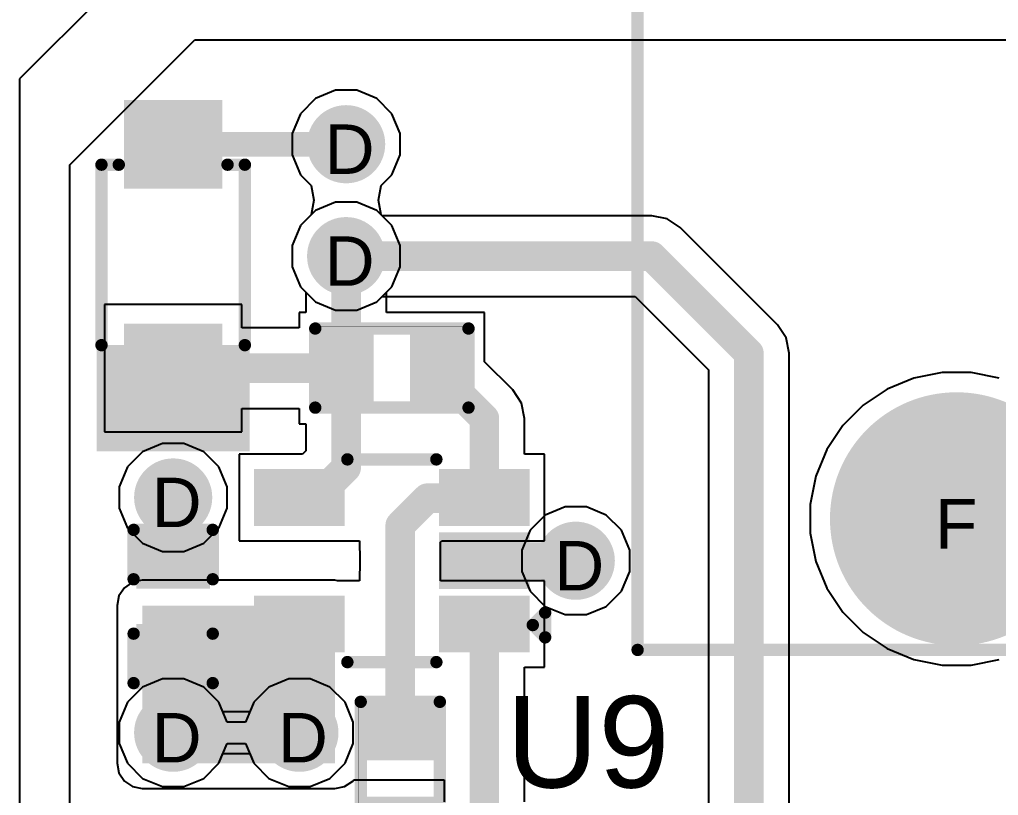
# Model space of a CAD drawing. Header units: inches. Extents: x 0 to 5401, y 0 to 5414.
# Drawn here: x 6.53 to 16.59, y 22.7 to 30.68 of the extents above; entities that cross this region are included whole.
import ezdxf

# ---------------------------------------------------------------- set-up
doc = ezdxf.new("R2010")
doc.units = ezdxf.units.IN
for name, color, linetype in [('Bottom Layer', 5, 'Continuous'), ('Bottom Solder', 6, 'Continuous'), ('Drill Drawing', 1, 'Continuous'), ('Layer 1', 16, 'Continuous'), ('Layer 2', 76, 'Continuous'), ('Multi-Layer', 9, 'Continuous'), ('Pad Holes', 156, 'Continuous'), ('Top Layer', 1, 'Continuous'), ('Top Overlay', 2, 'Continuous'), ('Top Paste', 8, 'Continuous'), ('Top Solder', 216, 'Continuous'), ('Via Holes', 16, 'Continuous')]:
    doc.layers.add(name, color=color, linetype=linetype)
doc.styles.add('Arial', font='', dxfattribs={"height": 0.2})
doc.styles.get('Arial').set_extended_font_data('Arial')

# ---------------------------------------------------------------- blocks, each defined once
blk = doc.blocks.new('SC_70_5_27')
at = {"layer": 'Top Layer'}
for points in [[(-1.31500118, 0.84000086), (-0.5850000999999999, 0.84000086), (-0.5850000999999999, 0.4600016199999999), (-1.31500118, 0.4600016199999999)], [(0.5850000999999999, 0.84000086), (1.31500118, 0.84000086), (1.31500118, 0.4600016199999999), (0.5850000999999999, 0.4600016199999999)], [(-1.31500118, 0.18999962), (-0.5850000999999999, 0.18999962), (-0.5850000999999999, -0.18999962), (-1.31500118, -0.18999962)], [(-1.31500118, -0.4599990799999999), (-0.5850000999999999, -0.4599990799999999), (-0.5850000999999999, -0.8399983199999999), (-1.31500118, -0.8399983199999999)], [(0.5850000999999999, -0.4599990799999999), (1.31500118, -0.4599990799999999), (1.31500118, -0.8399983199999999), (0.5850000999999999, -0.8399983199999999)]]:
    blk.add_hatch(color=1, dxfattribs=at).paths.add_polyline_path(points)
at = {"layer": 'Top Paste'}
for points in [[(-1.31500118, 0.84000086), (-0.5850000999999999, 0.84000086), (-0.5850000999999999, 0.4600016199999999), (-1.31500118, 0.4600016199999999)], [(0.5850000999999999, 0.84000086), (1.31500118, 0.84000086), (1.31500118, 0.4600016199999999), (0.5850000999999999, 0.4600016199999999)], [(-1.31500118, 0.18999962), (-0.5850000999999999, 0.18999962), (-0.5850000999999999, -0.18999962), (-1.31500118, -0.18999962)], [(-1.31500118, -0.4599990799999999), (-0.5850000999999999, -0.4599990799999999), (-0.5850000999999999, -0.8399983199999999), (-1.31500118, -0.8399983199999999)], [(0.5850000999999999, -0.4599990799999999), (1.31500118, -0.4599990799999999), (1.31500118, -0.8399983199999999), (0.5850000999999999, -0.8399983199999999)]]:
    blk.add_hatch(color=8, dxfattribs=at).paths.add_polyline_path(points)
at = {"layer": 'Top Solder'}
for points in [[(-1.41660118, 0.9416008599999999), (-0.4834000999999999, 0.9416008599999999), (-0.4834000999999999, 0.35840162), (-1.41660118, 0.35840162)], [(0.4834000999999999, 0.9416008599999999), (1.41660118, 0.9416008599999999), (1.41660118, 0.35840162), (0.4834000999999999, 0.35840162)], [(-1.41660118, 0.29159962), (-0.4834000999999999, 0.29159962), (-0.4834000999999999, -0.29159962), (-1.41660118, -0.29159962)], [(-1.41660118, -0.35839908), (-0.4834000999999999, -0.35839908), (-0.4834000999999999, -0.94159832), (-1.41660118, -0.94159832)], [(0.4834000999999999, -0.35839908), (1.41660118, -0.35839908), (1.41660118, -0.94159832), (0.4834000999999999, -0.94159832)]]:
    blk.add_hatch(color=216, dxfattribs=at).paths.add_polyline_path(points)
at = {"layer": 'Top Overlay'}
for points in [[(0.4571999999999999, 1.0414, 0.127, 0.127, 0), (-0.4571999999999999, 1.0414, 0.127, 0.127, 0)], [(-1.4478, 0.6604, 0.127, 0.127, 0), (-1.5748, 0.7874, 0.127, 0.127, 0)], [(-1.5748, 0.7874, 0.127, 0.127, 0), (-1.5748, 0.5334, 0.127, 0.127, 0)], [(-1.4478, 0.6604, 0.127, 0.127, 0), (-1.5748, 0.5334, 0.127, 0.127, 0)], [(0.4571999999999999, -1.04139746, 0.127, 0.127, 0), (-0.4571999999999999, -1.04139746, 0.127, 0.127, 0)]]:
    blk.add_lwpolyline(points, format="xyseb", dxfattribs=at)
for points in [[(-0.4889499999999999, 1.0414, 0.0635, 0.0635, 1), (-0.42545, 1.0414, 0.0635, 0.0635, 1)], [(0.42545, 1.0414, 0.0635, 0.0635, 1), (0.4889499999999999, 1.0414, 0.0635, 0.0635, 1)], [(-1.60655, 0.7874, 0.0635, 0.0635, 1), (-1.54305, 0.7874, 0.0635, 0.0635, 1)], [(-1.60655, 0.7874, 0.0635, 0.0635, 1), (-1.54305, 0.7874, 0.0635, 0.0635, 1)], [(-1.47955, 0.6604, 0.0635, 0.0635, 1), (-1.41605, 0.6604, 0.0635, 0.0635, 1)], [(-1.47955, 0.6604, 0.0635, 0.0635, 1), (-1.41605, 0.6604, 0.0635, 0.0635, 1)], [(-1.60655, 0.5334, 0.0635, 0.0635, 1), (-1.54305, 0.5334, 0.0635, 0.0635, 1)], [(-1.60655, 0.5334, 0.0635, 0.0635, 1), (-1.54305, 0.5334, 0.0635, 0.0635, 1)], [(-0.4889499999999999, -1.04139746, 0.0635, 0.0635, 1), (-0.42545, -1.04139746, 0.0635, 0.0635, 1)], [(0.42545, -1.04139746, 0.0635, 0.0635, 1), (0.4889499999999999, -1.04139746, 0.0635, 0.0635, 1)]]:
    blk.add_lwpolyline(points, format="xyseb", close=True, dxfattribs=at)
blk = doc.blocks.new('R___0402_97')
at = {"layer": 'Top Layer'}
for points in [[(-0.6985, -0.3175), (-0.6985, 0.3175), (-0.2412999999999999, 0.3175), (-0.2413, -0.3175)], [(0.2412999999999999, -0.3175), (0.2413, 0.3175), (0.6985, 0.3175), (0.6985, -0.3175)]]:
    blk.add_hatch(color=1, dxfattribs=at).paths.add_polyline_path(points)
at = {"layer": 'Top Paste'}
for points in [[(-0.6985, -0.3175), (-0.6985, 0.3175), (-0.2412999999999999, 0.3175), (-0.2413, -0.3175)], [(0.2412999999999999, -0.3175), (0.2413, 0.3175), (0.6985, 0.3175), (0.6985, -0.3175)]]:
    blk.add_hatch(color=8, dxfattribs=at).paths.add_polyline_path(points)
at = {"layer": 'Top Solder'}
for points in [[(-0.75350116, -0.37250116), (-0.75350116, 0.37250116), (-0.1862988399999999, 0.37250116), (-0.18629884, -0.37250116)], [(0.1862988399999999, -0.37250116), (0.18629884, 0.37250116), (0.75350116, 0.37250116), (0.75350116, -0.37250116)]]:
    blk.add_hatch(color=216, dxfattribs=at).paths.add_polyline_path(points)
at = {"layer": 'Top Overlay'}
for points in [[(0.7874, 0.4064, 0.127, 0.127, 0), (-0.7874, 0.4064, 0.127, 0.127, 0)], [(-0.7874, 0.4064, 0.127, 0.127, 0), (-0.7874, -0.4064, 0.127, 0.127, 0)], [(0.7874, 0.4064, 0.127, 0.127, 0), (0.7874, -0.4064, 0.127, 0.127, 0)], [(0.7874, -0.4064, 0.127, 0.127, 0), (-0.7874, -0.4064, 0.127, 0.127, 0)], [(0.8128, -0.4318, 0.0032258, 0.0032258, 0), (-0.8128, -0.4318, 0.0032258, 0.0032258, 0)]]:
    blk.add_lwpolyline(points, format="xyseb", dxfattribs=at)
for points in [[(-0.8191499999999999, 0.4064, 0.0635, 0.0635, 1), (-0.7556499999999999, 0.4064, 0.0635, 0.0635, 1)], [(-0.8191499999999999, 0.4064, 0.0635, 0.0635, 1), (-0.7556499999999999, 0.4064, 0.0635, 0.0635, 1)], [(0.7556499999999999, 0.4064, 0.0635, 0.0635, 1), (0.8191499999999999, 0.4064, 0.0635, 0.0635, 1)], [(0.7556499999999999, 0.4064, 0.0635, 0.0635, 1), (0.8191499999999999, 0.4064, 0.0635, 0.0635, 1)], [(-0.8191499999999999, -0.4064, 0.0635, 0.0635, 1), (-0.7556499999999999, -0.4064, 0.0635, 0.0635, 1)], [(-0.8191499999999999, -0.4064, 0.0635, 0.0635, 1), (-0.7556499999999999, -0.4064, 0.0635, 0.0635, 1)], [(0.7556499999999999, -0.4064, 0.0635, 0.0635, 1), (0.8191499999999999, -0.4064, 0.0635, 0.0635, 1)], [(0.7556499999999999, -0.4064, 0.0635, 0.0635, 1), (0.8191499999999999, -0.4064, 0.0635, 0.0635, 1)], [(-0.81360518, -0.4318, 0.0016129, 0.0016129, 1), (-0.8119948199999999, -0.4318, 0.0016129, 0.0016129, 1)], [(0.8119948199999999, -0.4318, 0.0016129, 0.0016129, 1), (0.81360518, -0.4318, 0.0016129, 0.0016129, 1)]]:
    blk.add_lwpolyline(points, format="xyseb", close=True, dxfattribs=at)
blk = doc.blocks.new('R___0402_101')
at = {"layer": 'Top Layer'}
for points in [[(-0.6985, -0.3175), (-0.6985, 0.3174999999999999), (-0.2413000000000001, 0.3175), (-0.2412999999999999, -0.3174999999999999)], [(0.2413000000000001, -0.3175), (0.2412999999999999, 0.3174999999999999), (0.6985, 0.3175), (0.6985, -0.3174999999999999)]]:
    blk.add_hatch(color=1, dxfattribs=at).paths.add_polyline_path(points)
at = {"layer": 'Top Paste'}
for points in [[(-0.6985, -0.3175), (-0.6985, 0.3174999999999999), (-0.2413000000000001, 0.3175), (-0.2412999999999999, -0.3174999999999999)], [(0.2413000000000001, -0.3175), (0.2412999999999999, 0.3174999999999999), (0.6985, 0.3175), (0.6985, -0.3174999999999999)]]:
    blk.add_hatch(color=8, dxfattribs=at).paths.add_polyline_path(points)
at = {"layer": 'Top Solder'}
for points in [[(-0.75350116, -0.3725011600000001), (-0.75350116, 0.3725011599999999), (-0.18629884, 0.3725011600000001), (-0.1862988399999999, -0.3725011599999999)], [(0.18629884, -0.3725011600000001), (0.1862988399999999, 0.3725011599999999), (0.75350116, 0.3725011600000001), (0.75350116, -0.3725011599999999)]]:
    blk.add_hatch(color=216, dxfattribs=at).paths.add_polyline_path(points)
at = {"layer": 'Top Overlay'}
for points in [[(0.7874, 0.4064, 0.127, 0.127, 0), (-0.7874, 0.4064, 0.127, 0.127, 0)], [(-0.7874, -0.4064, 0.127, 0.127, 0), (-0.7874, 0.4064, 0.127, 0.127, 0)], [(0.7874, -0.4064, 0.127, 0.127, 0), (0.7874, 0.4064, 0.127, 0.127, 0)], [(0.7874, -0.4064, 0.127, 0.127, 0), (-0.7874, -0.4064, 0.127, 0.127, 0)], [(0.8128, -0.4318, 0.0032258, 0.0032258, 0), (-0.8128, -0.4318, 0.0032258, 0.0032258, 0)]]:
    blk.add_lwpolyline(points, format="xyseb", dxfattribs=at)
for points in [[(-0.8191499999999999, 0.4064, 0.0635, 0.0635, 1), (-0.7556499999999999, 0.4064, 0.0635, 0.0635, 1)], [(-0.8191499999999999, 0.4064, 0.0635, 0.0635, 1), (-0.7556499999999999, 0.4064, 0.0635, 0.0635, 1)], [(0.7556499999999999, 0.4064, 0.0635, 0.0635, 1), (0.8191499999999999, 0.4064, 0.0635, 0.0635, 1)], [(0.7556499999999999, 0.4064, 0.0635, 0.0635, 1), (0.8191499999999999, 0.4064, 0.0635, 0.0635, 1)], [(-0.8191499999999999, -0.4064, 0.0635, 0.0635, 1), (-0.7556499999999999, -0.4064, 0.0635, 0.0635, 1)], [(-0.8191499999999999, -0.4064, 0.0635, 0.0635, 1), (-0.7556499999999999, -0.4064, 0.0635, 0.0635, 1)], [(0.7556499999999999, -0.4064, 0.0635, 0.0635, 1), (0.8191499999999999, -0.4064, 0.0635, 0.0635, 1)], [(0.7556499999999999, -0.4064, 0.0635, 0.0635, 1), (0.8191499999999999, -0.4064, 0.0635, 0.0635, 1)], [(-0.81360518, -0.4318, 0.0016129, 0.0016129, 1), (-0.8119948199999999, -0.4318, 0.0016129, 0.0016129, 1)], [(0.8119948199999999, -0.4318, 0.0016129, 0.0016129, 1), (0.81360518, -0.4318, 0.0016129, 0.0016129, 1)]]:
    blk.add_lwpolyline(points, format="xyseb", close=True, dxfattribs=at)
blk = doc.blocks.new('HF33F_024_ZS3_178')
at = {"layer": 'Bottom Layer'}
h = blk.add_hatch(color=5, dxfattribs=at)
edge = h.paths.add_edge_path()
edge.add_arc((6.399999899999999, 3.81), 1.25000004, 0, 360)
at = {"layer": 'Bottom Solder'}
h = blk.add_hatch(color=6, dxfattribs=at)
edge = h.paths.add_edge_path()
edge.add_arc((6.399999899999999, 3.81), 1.30080004, 0, 360)
at = {"layer": 'Layer 1'}
h = blk.add_hatch(color=16, dxfattribs=at)
edge = h.paths.add_edge_path()
edge.add_arc((6.399999899999999, 3.81), 1.25000004, 0, 360)
at = {"layer": 'Layer 2'}
h = blk.add_hatch(color=76, dxfattribs=at)
edge = h.paths.add_edge_path()
edge.add_arc((6.399999899999999, 3.81), 1.25000004, 0, 360)
at = {"layer": 'Multi-Layer'}
h = blk.add_hatch(color=9, dxfattribs=at)
edge = h.paths.add_edge_path()
edge.add_arc((6.399999899999999, 3.81), 1.25000004, 0, 360)
at = {"layer": 'Pad Holes'}
h = blk.add_hatch(color=7, dxfattribs=at)
edge = h.paths.add_edge_path()
edge.add_arc((6.399999899999999, 3.81), 0.6999985999999999, 0, 360)
at = {"layer": 'Top Layer'}
h = blk.add_hatch(color=1, dxfattribs=at)
edge = h.paths.add_edge_path()
edge.add_arc((6.399999899999999, 3.81), 1.25000004, 0, 360)
at = {"layer": 'Top Solder'}
h = blk.add_hatch(color=216, dxfattribs=at)
edge = h.paths.add_edge_path()
edge.add_arc((6.399999899999999, 3.81), 1.30080004, 0, 360)
at = {"layer": 'Top Overlay'}
for points in [[(9.6774, 5.1562, 0.127, 0.127, 0), (-10.8966, 5.1562, 0.127, 0.127, 0)], [(9.6774, 5.1562, 0.127, 0.127, 0), (9.6774, -2.54, 0.127, 0.127, 0)]]:
    blk.add_lwpolyline(points, format="xyseb", dxfattribs=at)
blk.add_lwpolyline([(9.645649999999998, 5.1562, 0.0635, 0.0635, 1), (9.70915, 5.1562, 0.0635, 0.0635, 1)], format="xyseb", close=True, dxfattribs=at)
blk.add_lwpolyline([(9.645649999999998, 5.1562, 0.0635, 0.0635, 1), (9.70915, 5.1562, 0.0635, 0.0635, 1)], format="xyseb", close=True, dxfattribs=at)
blk = doc.blocks.new('SOD_323_216')
at = {"layer": 'Top Layer'}
for points in [[(-0.74999977, -0.4500003700000001), (-1.55000071, -0.4500003699999999), (-1.55000071, 0.4500003700000001), (-0.74999977, 0.4500003699999999)], [(1.55000071, -0.4500003700000001), (0.74999977, -0.4500003699999999), (0.74999977, 0.4500003700000001), (1.55000071, 0.4500003699999999)]]:
    blk.add_hatch(color=1, dxfattribs=at).paths.add_polyline_path(points)
at = {"layer": 'Top Overlay'}
for points in [[(-2.00667874, 0.48259746), (-0.9144787400000001, 0.48259746), (-0.9144787400000001, 0.78739746), (-2.00667874, 0.78739746)], [(-2.00667874, -0.50800254), (-1.57487874, -0.50800254), (-1.57487874, 0.50799746), (-2.00667874, 0.50799746)], [(-2.00667874, -0.78740254), (-0.9144787400000001, -0.78740254), (-0.9144787400000001, -0.48260254), (-2.00667874, -0.48260254)]]:
    blk.add_hatch(color=2, dxfattribs=at).paths.add_polyline_path(points)
at = {"layer": 'Top Paste'}
for points in [[(-0.74999977, -0.4500003700000001), (-1.55000071, -0.4500003699999999), (-1.55000071, 0.4500003700000001), (-0.74999977, 0.4500003699999999)], [(1.55000071, -0.4500003700000001), (0.74999977, -0.4500003699999999), (0.74999977, 0.4500003700000001), (1.55000071, 0.4500003699999999)]]:
    blk.add_hatch(color=8, dxfattribs=at).paths.add_polyline_path(points)
at = {"layer": 'Top Solder'}
for points in [[(-0.69499861, -0.50500153), (-1.60500187, -0.5050015299999998), (-1.60500187, 0.50500153), (-0.69499861, 0.5050015299999998)], [(1.60500187, -0.50500153), (0.69499861, -0.5050015299999998), (0.69499861, 0.50500153), (1.60500187, 0.5050015299999998)]]:
    blk.add_hatch(color=216, dxfattribs=at).paths.add_polyline_path(points)
at = {"layer": 'Top Overlay'}
for points in [[(-0.9143999999999999, 0.7366, 0.127, 0.127, 0), (0.9397999999999999, 0.7366, 0.127, 0.127, 0)], [(0.9397999999999999, 0.7366, 0.127, 0.127, 0), (0.9397999999999999, 0.5588, 0.127, 0.127, 0)], [(0.9397999999999999, -0.5588, 0.127, 0.127, 0), (0.9397999999999999, -0.7366, 0.127, 0.127, 0)], [(-0.9143999999999999, -0.7366, 0.127, 0.127, 0), (0.9397999999999999, -0.7366, 0.127, 0.127, 0)]]:
    blk.add_lwpolyline(points, format="xyseb", dxfattribs=at)
for points in [[(-0.9461499999999999, 0.7366, 0.0635, 0.0635, 1), (-0.88265, 0.7366, 0.0635, 0.0635, 1)], [(0.9080499999999999, 0.7366, 0.0635, 0.0635, 1), (0.9715499999999999, 0.7366, 0.0635, 0.0635, 1)], [(0.9080499999999999, 0.7366, 0.0635, 0.0635, 1), (0.9715499999999999, 0.7366, 0.0635, 0.0635, 1)], [(0.9080499999999999, 0.5588, 0.0635, 0.0635, 1), (0.9715499999999999, 0.5588, 0.0635, 0.0635, 1)], [(0.9080499999999999, -0.5588, 0.0635, 0.0635, 1), (0.9715499999999999, -0.5588, 0.0635, 0.0635, 1)], [(-0.9461499999999999, -0.7366, 0.0635, 0.0635, 1), (-0.88265, -0.7366, 0.0635, 0.0635, 1)], [(0.9080499999999999, -0.7366, 0.0635, 0.0635, 1), (0.9715499999999999, -0.7366, 0.0635, 0.0635, 1)], [(0.9080499999999999, -0.7366, 0.0635, 0.0635, 1), (0.9715499999999999, -0.7366, 0.0635, 0.0635, 1)]]:
    blk.add_lwpolyline(points, format="xyseb", close=True, dxfattribs=at)
blk = doc.blocks.new('____0402_277')
at = {"layer": 'Top Layer'}
for points in [[(-0.6985, -0.3175), (-0.6985, 0.3174999999999999), (-0.2413000000000001, 0.3175), (-0.2412999999999999, -0.3174999999999999)], [(0.2413000000000001, -0.3175), (0.2412999999999999, 0.3174999999999999), (0.6985, 0.3175), (0.6985, -0.3174999999999999)]]:
    blk.add_hatch(color=1, dxfattribs=at).paths.add_polyline_path(points)
at = {"layer": 'Top Paste'}
for points in [[(-0.6985, -0.3175), (-0.6985, 0.3174999999999999), (-0.2413000000000001, 0.3175), (-0.2412999999999999, -0.3174999999999999)], [(0.2413000000000001, -0.3175), (0.2412999999999999, 0.3174999999999999), (0.6985, 0.3175), (0.6985, -0.3174999999999999)]]:
    blk.add_hatch(color=8, dxfattribs=at).paths.add_polyline_path(points)
at = {"layer": 'Top Solder'}
for points in [[(-0.7584998799999999, -0.3774998800000001), (-0.7584998799999999, 0.3774998799999999), (-0.1813001200000001, 0.3774998800000001), (-0.1813001199999999, -0.3774998799999999)], [(0.1813001200000001, -0.3774998800000001), (0.1813001199999999, 0.3774998799999999), (0.7584998799999999, 0.3774998800000001), (0.7584998799999999, -0.3774998799999999)]]:
    blk.add_hatch(color=216, dxfattribs=at).paths.add_polyline_path(points)
at = {"layer": 'Top Overlay'}
for points in [[(-0.7874, -0.4064, 0.127, 0.127, 0), (-0.7874, 0.4064, 0.127, 0.127, 0)], [(-0.2794, 0.4064, 0.127, 0.127, 0), (-0.7874, 0.4064, 0.127, 0.127, 0)], [(0.7874, 0.4064, 0.127, 0.127, 0), (0.2794, 0.4064, 0.127, 0.127, 0)], [(0.7874, -0.4064, 0.127, 0.127, 0), (0.7874, 0.4064, 0.127, 0.127, 0)], [(-0.2794, -0.4064, 0.127, 0.127, 0), (-0.7874, -0.4064, 0.127, 0.127, 0)], [(0.7874, -0.4064, 0.127, 0.127, 0), (0.2794, -0.4064, 0.127, 0.127, 0)]]:
    blk.add_lwpolyline(points, format="xyseb", dxfattribs=at)
for points in [[(-0.8191499999999999, 0.4064, 0.0635, 0.0635, 1), (-0.7556499999999999, 0.4064, 0.0635, 0.0635, 1)], [(-0.8191499999999999, 0.4064, 0.0635, 0.0635, 1), (-0.7556499999999999, 0.4064, 0.0635, 0.0635, 1)], [(-0.31115, 0.4064, 0.0635, 0.0635, 1), (-0.24765, 0.4064, 0.0635, 0.0635, 1)], [(0.24765, 0.4064, 0.0635, 0.0635, 1), (0.31115, 0.4064, 0.0635, 0.0635, 1)], [(0.7556499999999999, 0.4064, 0.0635, 0.0635, 1), (0.8191499999999999, 0.4064, 0.0635, 0.0635, 1)], [(0.7556499999999999, 0.4064, 0.0635, 0.0635, 1), (0.8191499999999999, 0.4064, 0.0635, 0.0635, 1)], [(-0.8191499999999999, -0.4064, 0.0635, 0.0635, 1), (-0.7556499999999999, -0.4064, 0.0635, 0.0635, 1)], [(-0.8191499999999999, -0.4064, 0.0635, 0.0635, 1), (-0.7556499999999999, -0.4064, 0.0635, 0.0635, 1)], [(-0.31115, -0.4064, 0.0635, 0.0635, 1), (-0.24765, -0.4064, 0.0635, 0.0635, 1)], [(0.24765, -0.4064, 0.0635, 0.0635, 1), (0.31115, -0.4064, 0.0635, 0.0635, 1)], [(0.7556499999999999, -0.4064, 0.0635, 0.0635, 1), (0.8191499999999999, -0.4064, 0.0635, 0.0635, 1)], [(0.7556499999999999, -0.4064, 0.0635, 0.0635, 1), (0.8191499999999999, -0.4064, 0.0635, 0.0635, 1)]]:
    blk.add_lwpolyline(points, format="xyseb", close=True, dxfattribs=at)

msp = doc.modelspace()

# ---------------------------------------------------------------- hatches: boundary and pattern name
at = {"layer": 'Bottom Layer'}
h = msp.add_hatch(color=5, dxfattribs=at)
edge = h.paths.add_edge_path()
edge.add_arc((9.88311206, 29.39521172), 0.2999994, 0, 360)
h = msp.add_hatch(color=5, dxfattribs=at)
edge = h.paths.add_edge_path()
edge.add_arc((9.88311206, 28.24521148), 0.2999994, 0, 360)
h = msp.add_hatch(color=5, dxfattribs=at)
edge = h.paths.add_edge_path()
edge.add_arc((8.105960419999999, 25.7658108), 0.2999994, 0, 360)
h = msp.add_hatch(color=5, dxfattribs=at)
edge = h.paths.add_edge_path()
edge.add_arc((12.24258156, 25.1158121), 0.2999994, 0, 360)
h = msp.add_hatch(color=5, dxfattribs=at)
edge = h.paths.add_edge_path()
edge.add_arc((8.105960419999999, 23.34871124), 0.2999994, 0, 360)
h = msp.add_hatch(color=5, dxfattribs=at)
edge = h.paths.add_edge_path()
edge.add_arc((9.40301142, 23.34871124), 0.2999994, 0, 360)
at = {"layer": 'Bottom Solder'}
h = msp.add_hatch(color=6, dxfattribs=at)
edge = h.paths.add_edge_path()
edge.add_arc((9.88311206, 29.39521172), 0.4015993999999999, 0, 360)
h = msp.add_hatch(color=6, dxfattribs=at)
edge = h.paths.add_edge_path()
edge.add_arc((9.88311206, 28.24521148), 0.4015993999999999, 0, 360)
h = msp.add_hatch(color=6, dxfattribs=at)
edge = h.paths.add_edge_path()
edge.add_arc((8.105960419999999, 25.7658108), 0.4015993999999999, 0, 360)
h = msp.add_hatch(color=6, dxfattribs=at)
edge = h.paths.add_edge_path()
edge.add_arc((12.24258156, 25.1158121), 0.4015993999999999, 0, 360)
h = msp.add_hatch(color=6, dxfattribs=at)
edge = h.paths.add_edge_path()
edge.add_arc((8.105960419999999, 23.34871124), 0.4015993999999999, 0, 360)
h = msp.add_hatch(color=6, dxfattribs=at)
edge = h.paths.add_edge_path()
edge.add_arc((9.40301142, 23.34871124), 0.4015993999999999, 0, 360)
at = {"layer": 'Layer 1'}
h = msp.add_hatch(color=16, dxfattribs=at)
edge = h.paths.add_edge_path()
edge.add_arc((9.88311206, 29.39521172), 0.2999994, 0, 360)
h = msp.add_hatch(color=16, dxfattribs=at)
edge = h.paths.add_edge_path()
edge.add_arc((9.88311206, 28.24521148), 0.2999994, 0, 360)
h = msp.add_hatch(color=16, dxfattribs=at)
edge = h.paths.add_edge_path()
edge.add_arc((8.105960419999999, 25.7658108), 0.2999994, 0, 360)
h = msp.add_hatch(color=16, dxfattribs=at)
edge = h.paths.add_edge_path()
edge.add_arc((12.24258156, 25.1158121), 0.2999994, 0, 360)
h = msp.add_hatch(color=16, dxfattribs=at)
edge = h.paths.add_edge_path()
edge.add_arc((8.105960419999999, 23.34871124), 0.2999994, 0, 360)
h = msp.add_hatch(color=16, dxfattribs=at)
edge = h.paths.add_edge_path()
edge.add_arc((9.40301142, 23.34871124), 0.2999994, 0, 360)
at = {"layer": 'Layer 2'}
h = msp.add_hatch(color=76, dxfattribs=at)
edge = h.paths.add_edge_path()
edge.add_arc((9.88311206, 29.39521172), 0.2999994, 0, 360)
h = msp.add_hatch(color=76, dxfattribs=at)
edge = h.paths.add_edge_path()
edge.add_arc((9.88311206, 28.24521148), 0.2999994, 0, 360)
h = msp.add_hatch(color=76, dxfattribs=at)
edge = h.paths.add_edge_path()
edge.add_arc((8.105960419999999, 25.7658108), 0.2999994, 0, 360)
h = msp.add_hatch(color=76, dxfattribs=at)
edge = h.paths.add_edge_path()
edge.add_arc((12.24258156, 25.1158121), 0.2999994, 0, 360)
h = msp.add_hatch(color=76, dxfattribs=at)
edge = h.paths.add_edge_path()
edge.add_arc((8.105960419999999, 23.34871124), 0.2999994, 0, 360)
h = msp.add_hatch(color=76, dxfattribs=at)
edge = h.paths.add_edge_path()
edge.add_arc((9.40301142, 23.34871124), 0.2999994, 0, 360)
at = {"layer": 'Top Layer'}
h = msp.add_hatch(color=1, dxfattribs=at)
edge = h.paths.add_edge_path()
edge.add_arc((9.88311206, 29.39521172), 0.2999994, 0, 360)
h = msp.add_hatch(color=1, dxfattribs=at)
edge = h.paths.add_edge_path()
edge.add_arc((9.88311206, 28.24521148), 0.2999994, 0, 360)
h = msp.add_hatch(color=1, dxfattribs=at)
edge = h.paths.add_edge_path()
edge.add_arc((8.105960419999999, 25.7658108), 0.2999994, 0, 360)
h = msp.add_hatch(color=1, dxfattribs=at)
edge = h.paths.add_edge_path()
edge.add_arc((12.24258156, 25.1158121), 0.2999994, 0, 360)
msp.add_hatch(color=1, dxfattribs=at).paths.add_polyline_path([(7.78846042, 23.0348536), (9.76800942, 23.0348536), (9.76800942, 24.65581048), (7.78846042, 24.65581048)])
h = msp.add_hatch(color=1, dxfattribs=at)
edge = h.paths.add_edge_path()
edge.add_arc((8.105960419999999, 23.34871124), 0.2999994, 0, 360)
h = msp.add_hatch(color=1, dxfattribs=at)
edge = h.paths.add_edge_path()
edge.add_arc((9.40301142, 23.34871124), 0.2999994, 0, 360)
at = {"layer": 'Top Solder'}
h = msp.add_hatch(color=216, dxfattribs=at)
edge = h.paths.add_edge_path()
edge.add_arc((9.88311206, 29.39521172), 0.4015993999999999, 0, 360)
h = msp.add_hatch(color=216, dxfattribs=at)
edge = h.paths.add_edge_path()
edge.add_arc((9.88311206, 28.24521148), 0.4015993999999999, 0, 360)
h = msp.add_hatch(color=216, dxfattribs=at)
edge = h.paths.add_edge_path()
edge.add_arc((8.105960419999999, 25.7658108), 0.4015993999999999, 0, 360)
h = msp.add_hatch(color=216, dxfattribs=at)
edge = h.paths.add_edge_path()
edge.add_arc((12.24258156, 25.1158121), 0.4015993999999999, 0, 360)
h = msp.add_hatch(color=216, dxfattribs=at)
edge = h.paths.add_edge_path()
edge.add_arc((8.105960419999999, 23.34871124), 0.4015993999999999, 0, 360)
h = msp.add_hatch(color=216, dxfattribs=at)
edge = h.paths.add_edge_path()
edge.add_arc((9.40301142, 23.34871124), 0.4015993999999999, 0, 360)
at = {"layer": 'Via Holes'}
h = msp.add_hatch(color=7, dxfattribs=at)
edge = h.paths.add_edge_path()
edge.add_arc((9.88311206, 29.39521172), 0.1499997, 0, 360)
h = msp.add_hatch(color=7, dxfattribs=at)
edge = h.paths.add_edge_path()
edge.add_arc((9.88311206, 28.24521148), 0.1499997, 0, 360)
h = msp.add_hatch(color=7, dxfattribs=at)
edge = h.paths.add_edge_path()
edge.add_arc((8.105960419999999, 25.7658108), 0.1499997, 0, 360)
h = msp.add_hatch(color=7, dxfattribs=at)
edge = h.paths.add_edge_path()
edge.add_arc((12.24258156, 25.1158121), 0.1499997, 0, 360)
h = msp.add_hatch(color=7, dxfattribs=at)
edge = h.paths.add_edge_path()
edge.add_arc((8.105960419999999, 23.34871124), 0.1499997, 0, 360)
h = msp.add_hatch(color=7, dxfattribs=at)
edge = h.paths.add_edge_path()
edge.add_arc((9.40301142, 23.34871124), 0.1499997, 0, 360)

# ---------------------------------------------------------------- linework, layer by layer
at = {"layer": 'Bottom Layer'}
for p, q in [((9.77291416, 28.79921088), (9.5692976, 28.71487018)), ((9.99330996, 28.79921088), (9.77291416, 28.79921088)), ((10.19692652, 28.71487018), (9.99330996, 28.79921088)), ((9.5692976, 28.71487018), (9.41345336, 28.55902594)), ((10.25222232, 28.65957438), (10.19692652, 28.71487018)), ((13.02321246, 28.65957438), (10.25222232, 28.65957438)), ((13.18178212, 28.62803266), (13.02321246, 28.65957438)), ((13.31621162, 28.53821064), (13.18178212, 28.62803266)), ((9.41345336, 28.55902594), (9.32911266, 28.35540938)), ((14.31381186, 27.5406104), (13.31621162, 28.53821064)), ((9.32911266, 28.35540938), (9.32911266, 28.13501358)), ((9.32911266, 28.13501358), (9.41345336, 27.93139702)), ((9.41345336, 27.93139702), (9.5692976, 27.77555278)), ((9.5692976, 27.77555278), (9.77291416, 27.69121208)), ((9.99330996, 27.69121208), (10.19692652, 27.77555278)), ((10.19692652, 27.77555278), (10.25222232, 27.83084858)), ((10.25222232, 27.83084858), (12.85157704, 27.83084858)), ((12.85157704, 27.83084858), (13.6064498, 27.07597582)), ((9.77291416, 27.69121208), (9.99330996, 27.69121208)), ((14.40363388, 27.4061809), (14.31381186, 27.5406104)), ((14.4351756, 27.24761124), (14.40363388, 27.4061809)), ((14.4351756, 21.04384666), (14.4351756, 27.24761124)), ((13.6064498, 27.07597582), (13.6064498, 20.87221124)), ((15.71651162, 26.99201358), (15.44280122, 26.87863814)), ((16.00708254, 27.04981128), (15.71651162, 26.99201358)), ((16.30334306, 27.04981128), (16.00708254, 27.04981128)), ((16.59391398, 26.99201358), (16.30334306, 27.04981128)), ((15.44280122, 26.87863814), (15.19646948, 26.7140436)), ((15.19646948, 26.7140436), (14.98698044, 26.50455456)), ((14.98698044, 26.50455456), (14.8223859, 26.25822282)), ((14.8223859, 26.25822282), (14.70901046, 25.98451242)), ((14.70901046, 25.98451242), (14.65121276, 25.6939415)), ((14.65121276, 25.6939415), (14.65121276, 25.39768098)), ((14.65121276, 25.39768098), (14.70901046, 25.10711006)), ((14.70901046, 25.10711006), (14.8223859, 24.83339966)), ((14.8223859, 24.83339966), (14.98698044, 24.58706792)), ((14.98698044, 24.58706792), (15.19646948, 24.37757888)), ((15.19646948, 24.37757888), (15.44280122, 24.21298434)), ((15.44280122, 24.21298434), (15.71651162, 24.0996089)), ((15.71651162, 24.0996089), (16.00708254, 24.0418112)), ((16.00708254, 24.0418112), (16.30334306, 24.0418112)), ((16.30334306, 24.0418112), (16.59391398, 24.0996089)), ((7.99576252, 23.90271064), (7.792145959999999, 23.81836994)), ((8.21615832, 23.90271064), (7.99576252, 23.90271064)), ((8.419774879999999, 23.81836994), (8.21615832, 23.90271064)), ((9.29281352, 23.90271064), (9.089196959999999, 23.81836994)), ((9.51320932, 23.90271064), (9.29281352, 23.90271064)), ((9.71682588, 23.81836994), (9.51320932, 23.90271064)), ((7.792145959999999, 23.81836994), (7.63630172, 23.6625257)), ((8.575619119999999, 23.6625257), (8.419774879999999, 23.81836994)), ((9.089196959999999, 23.81836994), (8.933352719999998, 23.6625257)), ((9.87267012, 23.6625257), (9.71682588, 23.81836994)), ((7.63630172, 23.6625257), (7.55196102, 23.45890914)), ((8.65995982, 23.45891168), (8.575619119999999, 23.6625257)), ((8.933352719999998, 23.6625257), (8.849012019999998, 23.45891168)), ((9.957010819999999, 23.45890914), (9.87267012, 23.6625257)), ((7.55196102, 23.45890914), (7.55196102, 23.23851334)), ((8.849012019999998, 23.45891168), (8.65995982, 23.45891168)), ((9.957010819999999, 23.23851334), (9.957010819999999, 23.45890914)), ((7.55196102, 23.23851334), (7.63630172, 23.03489678)), ((8.575619119999999, 23.03489678), (8.65995982, 23.2385108)), ((8.65995982, 23.2385108), (8.849012019999998, 23.2385108)), ((8.849012019999998, 23.2385108), (8.933352719999998, 23.03489678)), ((9.87267012, 23.03489678), (9.957010819999999, 23.23851334)), ((7.63630172, 23.03489678), (7.792145959999999, 22.87905254)), ((8.419774879999999, 22.87905254), (8.575619119999999, 23.03489678)), ((8.933352719999998, 23.03489678), (9.089196959999999, 22.87905254)), ((9.71682588, 22.87905254), (9.87267012, 23.03489678)), ((7.792145959999999, 22.87905254), (7.99576252, 22.79471184)), ((8.21615832, 22.79471184), (8.419774879999999, 22.87905254)), ((9.089196959999999, 22.87905254), (9.29281352, 22.79471184)), ((9.51320932, 22.79471184), (9.71682588, 22.87905254)), ((7.99576252, 22.79471184), (8.21615832, 22.79471184)), ((9.29281352, 22.79471184), (9.51320932, 22.79471184))]:
    msp.add_line(p, q, dxfattribs=at)
for points in [[(9.88311206, 28.24521148, 0.3048, 0.3048, 0), (13.02321246, 28.24521148, 0.3048, 0.3048, 0)], [(13.02321246, 28.24521148, 0.3048, 0.3048, 0), (14.0208127, 27.24761124, 0.3048, 0.3048, 0)], [(14.0208127, 20.87221124, 0.3048, 0.3048, 0), (14.0208127, 27.24761124, 0.3048, 0.3048, 0)]]:
    msp.add_lwpolyline(points, format="xyseb", dxfattribs=at)
for points in [[(9.80691206, 28.24521148, 0.1524, 0.1524, 1), (9.959312059999998, 28.24521148, 0.1524, 0.1524, 1)], [(12.94701246, 28.24521148, 0.1524, 0.1524, 1), (13.09941246, 28.24521148, 0.1524, 0.1524, 1)], [(12.94701246, 28.24521148, 0.1524, 0.1524, 1), (13.09941246, 28.24521148, 0.1524, 0.1524, 1)], [(13.9446127, 27.24761124, 0.1524, 0.1524, 1), (14.0970127, 27.24761124, 0.1524, 0.1524, 1)], [(13.9446127, 27.24761124, 0.1524, 0.1524, 1), (14.0970127, 27.24761124, 0.1524, 0.1524, 1)]]:
    msp.add_lwpolyline(points, format="xyseb", close=True, dxfattribs=at)
at = {"layer": 'Layer 1'}
for p, q in [((9.77291416, 28.79921088), (9.5692976, 28.71487018)), ((9.99330996, 28.79921088), (9.77291416, 28.79921088)), ((10.19692652, 28.71487018), (9.99330996, 28.79921088)), ((9.5692976, 28.71487018), (9.41345336, 28.55902594)), ((10.35277076, 28.55902594), (10.19692652, 28.71487018)), ((9.41345336, 28.55902594), (9.32911266, 28.35540938)), ((10.43711146, 28.35540938), (10.35277076, 28.55902594)), ((9.32911266, 28.35540938), (9.32911266, 28.13501358)), ((10.43711146, 28.13501358), (10.43711146, 28.35540938)), ((9.32911266, 28.13501358), (9.41345336, 27.93139702)), ((10.35277076, 27.93139702), (10.43711146, 28.13501358)), ((9.41345336, 27.93139702), (9.5692976, 27.77555278)), ((10.19692652, 27.77555278), (10.35277076, 27.93139702)), ((9.5692976, 27.77555278), (9.77291416, 27.69121208)), ((9.99330996, 27.69121208), (10.19692652, 27.77555278)), ((9.77291416, 27.69121208), (9.99330996, 27.69121208)), ((15.71651162, 26.99201358), (15.44280122, 26.87863814)), ((16.00708254, 27.04981128), (15.71651162, 26.99201358)), ((16.30334306, 27.04981128), (16.00708254, 27.04981128)), ((16.59391398, 26.99201358), (16.30334306, 27.04981128)), ((15.44280122, 26.87863814), (15.19646948, 26.7140436)), ((15.19646948, 26.7140436), (14.98698044, 26.50455456)), ((14.98698044, 26.50455456), (14.8223859, 26.25822282)), ((14.8223859, 26.25822282), (14.70901046, 25.98451242)), ((14.70901046, 25.98451242), (14.65121276, 25.6939415)), ((14.65121276, 25.6939415), (14.65121276, 25.39768098)), ((14.65121276, 25.39768098), (14.70901046, 25.10711006)), ((14.70901046, 25.10711006), (14.8223859, 24.83339966)), ((14.8223859, 24.83339966), (14.98698044, 24.58706792)), ((14.98698044, 24.58706792), (15.19646948, 24.37757888)), ((15.19646948, 24.37757888), (15.44280122, 24.21298434)), ((15.44280122, 24.21298434), (15.71651162, 24.0996089)), ((15.71651162, 24.0996089), (16.00708254, 24.0418112)), ((16.00708254, 24.0418112), (16.30334306, 24.0418112)), ((16.30334306, 24.0418112), (16.59391398, 24.0996089)), ((7.99576252, 23.90271064), (7.792145959999999, 23.81836994)), ((8.21615832, 23.90271064), (7.99576252, 23.90271064)), ((8.419774879999999, 23.81836994), (8.21615832, 23.90271064)), ((9.29281352, 23.90271064), (9.089196959999999, 23.81836994)), ((9.51320932, 23.90271064), (9.29281352, 23.90271064)), ((9.71682588, 23.81836994), (9.51320932, 23.90271064)), ((7.792145959999999, 23.81836994), (7.63630172, 23.6625257)), ((8.575619119999999, 23.6625257), (8.419774879999999, 23.81836994)), ((9.089196959999999, 23.81836994), (8.933352719999998, 23.6625257)), ((9.87267012, 23.6625257), (9.71682588, 23.81836994)), ((7.63630172, 23.6625257), (7.55196102, 23.45890914)), ((8.61702112, 23.56257162), (8.575619119999999, 23.6625257)), ((8.933352719999998, 23.6625257), (8.89195072, 23.56257162)), ((9.957010819999999, 23.45890914), (9.87267012, 23.6625257)), ((8.89195072, 23.56257162), (8.61702112, 23.56257162)), ((7.55196102, 23.45890914), (7.55196102, 23.23851334)), ((9.957010819999999, 23.23851334), (9.957010819999999, 23.45890914)), ((7.55196102, 23.23851334), (7.63630172, 23.03489678)), ((9.87267012, 23.03489678), (9.957010819999999, 23.23851334)), ((8.575619119999999, 23.03489678), (8.61702112, 23.13485086)), ((8.61702112, 23.13485086), (8.89195072, 23.13485086)), ((8.89195072, 23.13485086), (8.933352719999998, 23.03489678)), ((7.63630172, 23.03489678), (7.792145959999999, 22.87905254)), ((8.419774879999999, 22.87905254), (8.575619119999999, 23.03489678)), ((8.933352719999998, 23.03489678), (9.089196959999999, 22.87905254)), ((9.71682588, 22.87905254), (9.87267012, 23.03489678)), ((7.792145959999999, 22.87905254), (7.99576252, 22.79471184)), ((8.21615832, 22.79471184), (8.419774879999999, 22.87905254)), ((9.089196959999999, 22.87905254), (9.29281352, 22.79471184)), ((9.51320932, 22.79471184), (9.71682588, 22.87905254)), ((7.99576252, 22.79471184), (8.21615832, 22.79471184)), ((9.29281352, 22.79471184), (9.51320932, 22.79471184))]:
    msp.add_line(p, q, dxfattribs=at)
at = {"layer": 'Layer 2'}
for p, q in [((9.77291416, 29.94921111999999), (9.5692976, 29.86487042)), ((9.99330996, 29.94921111999999), (9.77291416, 29.94921111999999)), ((10.19692652, 29.86487042), (9.99330996, 29.94921111999999)), ((9.5692976, 29.86487042), (9.41345336, 29.70902618)), ((10.35277076, 29.70902618), (10.19692652, 29.86487042)), ((9.41345336, 29.70902618), (9.32911266, 29.50540961999999)), ((10.43711146, 29.50540961999999), (10.35277076, 29.70902618)), ((9.32911266, 29.50540961999999), (9.32911266, 29.28501382)), ((10.43711146, 29.28501382), (10.43711146, 29.50540961999999)), ((9.32911266, 29.28501382), (9.41345336, 29.08139726)), ((10.35277076, 29.08139726), (10.43711146, 29.28501382)), ((9.41345336, 29.08139726), (9.523869699999999, 28.97098092)), ((10.24235442, 28.97098092), (10.35277076, 29.08139726)), ((9.523869699999999, 28.97098092), (9.55061082, 28.8202116)), ((10.2156133, 28.8202116), (10.24235442, 28.97098092)), ((9.55061082, 28.8202116), (9.523869699999999, 28.66944228)), ((10.24235442, 28.66944228), (10.2156133, 28.8202116)), ((9.523869699999999, 28.66944228), (9.41345336, 28.55902594)), ((10.35277076, 28.55902594), (10.24235442, 28.66944228)), ((9.41345336, 28.55902594), (9.32911266, 28.35540938)), ((10.43711146, 28.35540938), (10.35277076, 28.55902594)), ((9.32911266, 28.35540938), (9.32911266, 28.13501358)), ((10.43711146, 28.13501358), (10.43711146, 28.35540938)), ((9.32911266, 28.13501358), (9.41345336, 27.93139702)), ((10.35277076, 27.93139702), (10.43711146, 28.13501358)), ((9.41345336, 27.93139702), (9.5692976, 27.77555278)), ((10.19692652, 27.77555278), (10.35277076, 27.93139702)), ((9.5692976, 27.77555278), (9.77291416, 27.69121208)), ((9.99330996, 27.69121208), (10.19692652, 27.77555278)), ((9.77291416, 27.69121208), (9.99330996, 27.69121208)), ((15.71651162, 26.99201358), (15.44280122, 26.87863814)), ((16.00708254, 27.04981128), (15.71651162, 26.99201358)), ((16.30334306, 27.04981128), (16.00708254, 27.04981128)), ((16.59391398, 26.99201358), (16.30334306, 27.04981128)), ((15.44280122, 26.87863814), (15.19646948, 26.7140436)), ((15.19646948, 26.7140436), (14.98698044, 26.50455456)), ((14.98698044, 26.50455456), (14.8223859, 26.25822282)), ((7.99576252, 26.3198102), (7.792145959999999, 26.2354695)), ((8.21615832, 26.3198102), (7.99576252, 26.3198102)), ((8.419774879999999, 26.2354695), (8.21615832, 26.3198102)), ((14.8223859, 26.25822282), (14.70901046, 25.98451242)), ((7.792145959999999, 26.2354695), (7.63630172, 26.07962526)), ((8.575619119999999, 26.07962526), (8.419774879999999, 26.2354695)), ((7.63630172, 26.07962526), (7.55196102, 25.8760087)), ((8.65995982, 25.8760087), (8.575619119999999, 26.07962526)), ((14.70901046, 25.98451242), (14.65121276, 25.6939415)), ((7.55196102, 25.8760087), (7.55196102, 25.6556129)), ((8.65995982, 25.6556129), (8.65995982, 25.8760087)), ((7.55196102, 25.6556129), (7.63630172, 25.45199634)), ((8.575619119999999, 25.45199634), (8.65995982, 25.6556129)), ((12.13238366, 25.6698115), (11.9287671, 25.5854708)), ((12.35277946, 25.6698115), (12.13238366, 25.6698115)), ((12.55639602, 25.5854708), (12.35277946, 25.6698115)), ((14.65121276, 25.6939415), (14.65121276, 25.39768098)), ((11.9287671, 25.5854708), (11.77292286, 25.42962656)), ((12.71224026, 25.42962656), (12.55639602, 25.5854708)), ((7.63630172, 25.45199634), (7.792145959999999, 25.2961521)), ((8.419774879999999, 25.2961521), (8.575619119999999, 25.45199634)), ((11.77292286, 25.42962656), (11.68858216, 25.22601)), ((12.79658096, 25.22601), (12.71224026, 25.42962656)), ((14.65121276, 25.39768098), (14.70901046, 25.10711006)), ((7.792145959999999, 25.2961521), (7.99576252, 25.2118114)), ((8.21615832, 25.2118114), (8.419774879999999, 25.2961521)), ((7.99576252, 25.2118114), (8.21615832, 25.2118114)), ((11.68858216, 25.22601), (11.68858216, 25.0056142)), ((12.79658096, 25.0056142), (12.79658096, 25.22601)), ((14.70901046, 25.10711006), (14.8223859, 24.83339966)), ((11.68858216, 25.0056142), (11.77292286, 24.80199764)), ((12.71224026, 24.80199764), (12.79658096, 25.0056142)), ((11.77292286, 24.80199764), (11.9287671, 24.6461534)), ((12.55639602, 24.6461534), (12.71224026, 24.80199764)), ((14.8223859, 24.83339966), (14.98698044, 24.58706792)), ((11.9287671, 24.6461534), (12.13238366, 24.5618127)), ((12.35277946, 24.5618127), (12.55639602, 24.6461534)), ((12.13238366, 24.5618127), (12.35277946, 24.5618127)), ((14.98698044, 24.58706792), (15.19646948, 24.37757888)), ((15.19646948, 24.37757888), (15.44280122, 24.21298434)), ((15.44280122, 24.21298434), (15.71651162, 24.0996089)), ((15.71651162, 24.0996089), (16.00708254, 24.0418112)), ((16.00708254, 24.0418112), (16.30334306, 24.0418112)), ((16.30334306, 24.0418112), (16.59391398, 24.0996089))]:
    msp.add_line(p, q, dxfattribs=at)
at = {"layer": 'Top Layer'}
for p, q in [((8.0264127, 31.56561124), (6.5278127, 30.06701124)), ((7.045764419999999, 29.1850191), (8.3277583, 30.46701298)), ((8.3277583, 30.46701298), (33.72821296, 30.46701298)), ((6.5278127, 30.06701124), (6.5278127, 19.7522973)), ((7.045764419999999, 19.96684094), (7.045764419999999, 29.1850191)), ((9.77291416, 28.79921088), (9.5692976, 28.71487018)), ((9.99330996, 28.79921088), (9.77291416, 28.79921088)), ((10.19692652, 28.71487018), (9.99330996, 28.79921088)), ((9.5692976, 28.71487018), (9.41345336, 28.55902594)), ((10.35277076, 28.55902594), (10.19692652, 28.71487018)), ((9.41345336, 28.55902594), (9.32911266, 28.35540938)), ((10.43711146, 28.35540938), (10.35277076, 28.55902594)), ((9.32911266, 28.35540938), (9.32911266, 28.13501358)), ((10.43711146, 28.13501358), (10.43711146, 28.35540938)), ((9.32911266, 28.13501358), (9.41345336, 27.93139702)), ((10.35277076, 27.93139702), (10.43711146, 28.13501358)), ((9.41345336, 27.93139702), (9.46874916, 27.87610122)), ((9.46874916, 27.87610122), (9.46874916, 27.66671123999999)), ((10.29747496, 27.87610122), (10.35277076, 27.93139702)), ((10.29747496, 27.66671123999999), (10.29747496, 27.87610122)), ((8.80995952, 27.74921044), (7.40196132, 27.74921044)), ((7.40196132, 27.74921044), (7.40196132, 26.44121204)), ((8.80995952, 27.50957414), (8.80995952, 27.74921044)), ((9.46874916, 27.66671123999999), (9.40051206, 27.66671123999999)), ((9.40051206, 27.66671123999999), (9.40051206, 27.50957414)), ((11.30551206, 27.66671123999999), (10.29747496, 27.66671123999999)), ((11.30551206, 27.16106074), (11.30551206, 27.66671123999999)), ((9.40051206, 27.50957414), (8.80995952, 27.50957414)), ((11.59601186, 26.87056094), (11.30551206, 27.16106074)), ((15.71651162, 26.99201358), (15.44280122, 26.87863814)), ((16.00708254, 27.04981128), (15.71651162, 26.99201358)), ((16.30334306, 27.04981128), (16.00708254, 27.04981128)), ((16.59391398, 26.99201358), (16.30334306, 27.04981128)), ((11.68583388, 26.73613144), (11.59601186, 26.87056094)), ((15.44280122, 26.87863814), (15.19646948, 26.7140436)), ((8.80995952, 26.44121204), (8.80995952, 26.68084834)), ((8.80995952, 26.68084834), (9.40051206, 26.68084834)), ((9.40051206, 26.68084834), (9.40051206, 26.52371124)), ((11.7173756, 26.57756178), (11.68583388, 26.73613144)), ((15.19646948, 26.7140436), (14.98698044, 26.50455456)), ((11.7173756, 26.20981042), (11.7173756, 26.57756178)), ((9.40051206, 26.52371124), (9.46874916, 26.52371124)), ((9.46874916, 26.52371124), (9.46874916, 26.2435467)), ((14.98698044, 26.50455456), (14.8223859, 26.25822282)), ((7.40196132, 26.44121204), (8.80995952, 26.44121204)), ((14.8223859, 26.25822282), (14.70901046, 25.98451242)), ((9.435012879999999, 26.20981042), (8.78401088, 26.20981042)), ((8.78401088, 26.20981042), (8.78401088, 25.32181118)), ((9.46874916, 26.2435467), (9.435012879999999, 26.20981042)), ((11.92201324, 26.20981042), (11.7173756, 26.20981042)), ((11.92201324, 25.32181118), (11.92201324, 26.20981042)), ((14.70901046, 25.98451242), (14.65121276, 25.6939415)), ((14.65121276, 25.6939415), (14.65121276, 25.39768098)), ((14.65121276, 25.39768098), (14.70901046, 25.10711006)), ((8.78401088, 25.32181118), (10.02200942, 25.32180864)), ((10.02200942, 25.32180864), (10.0250498, 25.11986848)), ((10.8537756, 25.30772942), (10.86785736, 25.32181118)), ((10.8537756, 24.90981048), (10.8537756, 25.30772942)), ((10.86785736, 25.32181118), (11.92201324, 25.32181118)), ((10.0250498, 25.11175318), (10.02200942, 24.90981048)), ((10.0250498, 25.11986848), (10.0250498, 25.11175318)), ((14.70901046, 25.10711006), (14.8223859, 24.83339966)), ((7.6893547, 24.8950734), (7.605336579999999, 24.83893432)), ((7.78846042, 24.91478634), (7.6893547, 24.8950734)), ((9.768011959999999, 24.91478634), (7.78846042, 24.91478634)), ((9.79302842, 24.90981048), (9.768011959999999, 24.91478634)), ((10.02200942, 24.90981048), (9.79302842, 24.90981048)), ((11.92201324, 24.90981048), (10.8537756, 24.90981048)), ((11.92201324, 24.02181124), (11.92201324, 24.90981048)), ((7.549197499999999, 24.7549162), (7.529484559999999, 24.65581048)), ((7.605336579999999, 24.83893432), (7.549197499999999, 24.7549162)), ((14.8223859, 24.83339966), (14.98698044, 24.58706792)), ((7.529484559999999, 24.65581048), (7.529484559999999, 23.0348536)), ((14.98698044, 24.58706792), (15.19646948, 24.37757888)), ((15.19646948, 24.37757888), (15.44280122, 24.21298434)), ((15.44280122, 24.21298434), (15.71651162, 24.0996089)), ((15.71651162, 24.0996089), (16.00708254, 24.0418112)), ((16.00708254, 24.0418112), (16.30334306, 24.0418112)), ((16.30334306, 24.0418112), (16.59391398, 24.0996089)), ((11.7173756, 22.63751124), (11.7173756, 24.02181124)), ((11.7173756, 24.02181124), (11.92201324, 24.02181124)), ((7.529484559999999, 23.0348536), (7.549197499999999, 22.93574788)), ((7.549197499999999, 22.93574788), (7.605336579999999, 22.85172976)), ((7.605336579999999, 22.85172976), (7.6893547, 22.79559068)), ((9.86711768, 22.79559068), (9.9511358, 22.85172976)), ((9.9511358, 22.85172976), (9.96074462, 22.86611124)), ((9.96074462, 22.86611124), (10.8886498, 22.86611124)), ((10.8886498, 22.86611124), (10.8886498, 22.63751124)), ((7.6893547, 22.79559068), (7.78846042, 22.77587774)), ((7.78846042, 22.77587774), (9.768011959999999, 22.77587774)), ((9.768011959999999, 22.77587774), (9.86711768, 22.79559068))]:
    msp.add_line(p, q, dxfattribs=at)
for points in [[(8.105960419999999, 29.39521172, 0.254, 0.254, 0), (9.88311206, 29.39521172, 0.254, 0.254, 0)], [(9.88311206, 27.09521124, 0.3048, 0.3048, 0), (9.88311206, 28.24521148, 0.3048, 0.3048, 0)], [(8.105960419999999, 27.09521124, 0.3048, 0.3048, 0), (9.88311206, 27.09521124, 0.3048, 0.3048, 0)], [(9.88311206, 26.07191128, 0.3048, 0.3048, 0), (9.88311206, 27.09521124, 0.3048, 0.3048, 0)], [(10.82291206, 27.00631124, 0.3048, 0.3048, 0), (10.82291206, 27.09521124, 0.3048, 0.3048, 0)], [(10.82291206, 27.00631124, 0.3048, 0.3048, 0), (10.89911206, 26.93011124, 0.3048, 0.3048, 0)], [(10.89911206, 26.93011124, 0.3048, 0.3048, 0), (10.95046324, 26.93011124, 0.3048, 0.3048, 0)], [(10.95046324, 26.93011124, 0.3048, 0.3048, 0), (11.3030127, 26.57756178, 0.3048, 0.3048, 0)], [(11.3030127, 25.7658108, 0.3048, 0.3048, 0), (11.3030127, 26.57756178, 0.3048, 0.3048, 0)], [(9.577011579999999, 25.7658108, 0.3048, 0.3048, 0), (9.88311206, 26.07191128, 0.3048, 0.3048, 0)], [(8.105960419999999, 25.1158121, 0.3809999999999999, 0.3809999999999999, 0), (8.105960419999999, 25.7658108, 0.3809999999999999, 0.3809999999999999, 0)], [(9.40301142, 25.7658108, 0.3048, 0.3048, 0), (9.577011579999999, 25.7658108, 0.3048, 0.3048, 0)], [(10.4394127, 25.47936484, 0.3048, 0.3048, 0), (10.71844694, 25.75839908, 0.3048, 0.3048, 0)], [(10.71844694, 25.75839908, 0.3048, 0.3048, 0), (11.29560098, 25.75839908, 0.3048, 0.3048, 0)], [(11.29560098, 25.75839908, 0.3048, 0.3048, 0), (11.3030127, 25.7658108, 0.3048, 0.3048, 0)], [(10.4394127, 23.34871124, 0.3048, 0.3048, 0), (10.4394127, 25.47936484, 0.3048, 0.3048, 0)], [(11.3030127, 25.1158121, 0.3809999999999999, 0.3809999999999999, 0), (12.24258156, 25.1158121, 0.3809999999999999, 0.3809999999999999, 0)], [(11.3030127, 21.65321044, 0.3048, 0.3048, 0), (11.3030127, 24.46581086, 0.3048, 0.3048, 0)]]:
    msp.add_lwpolyline(points, format="xyseb", dxfattribs=at)
for points in [[(8.04246042, 29.39521172, 0.127, 0.127, 1), (8.169460419999998, 29.39521172, 0.127, 0.127, 1)], [(9.81961206, 29.39521172, 0.127, 0.127, 1), (9.94661206, 29.39521172, 0.127, 0.127, 1)], [(9.80691206, 28.24521148, 0.1524, 0.1524, 1), (9.959312059999998, 28.24521148, 0.1524, 0.1524, 1)], [(8.029760419999999, 27.09521124, 0.1524, 0.1524, 1), (8.182160419999999, 27.09521124, 0.1524, 0.1524, 1)], [(9.80691206, 27.09521124, 0.1524, 0.1524, 1), (9.959312059999998, 27.09521124, 0.1524, 0.1524, 1)], [(9.80691206, 27.09521124, 0.1524, 0.1524, 1), (9.959312059999998, 27.09521124, 0.1524, 0.1524, 1)], [(9.80691206, 27.09521124, 0.1524, 0.1524, 1), (9.959312059999998, 27.09521124, 0.1524, 0.1524, 1)], [(10.74671206, 27.09521124, 0.1524, 0.1524, 1), (10.89911206, 27.09521124, 0.1524, 0.1524, 1)], [(10.74671206, 27.00631124, 0.1524, 0.1524, 1), (10.89911206, 27.00631124, 0.1524, 0.1524, 1)], [(10.74671206, 27.00631124, 0.1524, 0.1524, 1), (10.89911206, 27.00631124, 0.1524, 0.1524, 1)], [(10.82291206, 26.93011124, 0.1524, 0.1524, 1), (10.97531206, 26.93011124, 0.1524, 0.1524, 1)], [(10.82291206, 26.93011124, 0.1524, 0.1524, 1), (10.97531206, 26.93011124, 0.1524, 0.1524, 1)], [(10.87426324, 26.93011124, 0.1524, 0.1524, 1), (11.02666324, 26.93011124, 0.1524, 0.1524, 1)], [(10.87426324, 26.93011124, 0.1524, 0.1524, 1), (11.02666324, 26.93011124, 0.1524, 0.1524, 1)], [(11.2268127, 26.57756178, 0.1524, 0.1524, 1), (11.3792127, 26.57756178, 0.1524, 0.1524, 1)], [(11.2268127, 26.57756178, 0.1524, 0.1524, 1), (11.3792127, 26.57756178, 0.1524, 0.1524, 1)], [(9.80691206, 26.07191128, 0.1524, 0.1524, 1), (9.959312059999998, 26.07191128, 0.1524, 0.1524, 1)], [(9.80691206, 26.07191128, 0.1524, 0.1524, 1), (9.959312059999998, 26.07191128, 0.1524, 0.1524, 1)], [(8.010710419999999, 25.7658108, 0.1905, 0.1905, 1), (8.20121042, 25.7658108, 0.1905, 0.1905, 1)], [(9.32681142, 25.7658108, 0.1524, 0.1524, 1), (9.47921142, 25.7658108, 0.1524, 0.1524, 1)], [(9.500811579999999, 25.7658108, 0.1524, 0.1524, 1), (9.653211579999999, 25.7658108, 0.1524, 0.1524, 1)], [(9.500811579999999, 25.7658108, 0.1524, 0.1524, 1), (9.653211579999999, 25.7658108, 0.1524, 0.1524, 1)], [(10.64224694, 25.75839908, 0.1524, 0.1524, 1), (10.79464694, 25.75839908, 0.1524, 0.1524, 1)], [(10.64224694, 25.75839908, 0.1524, 0.1524, 1), (10.79464694, 25.75839908, 0.1524, 0.1524, 1)], [(11.21940098, 25.75839908, 0.1524, 0.1524, 1), (11.37180098, 25.75839908, 0.1524, 0.1524, 1)], [(11.21940098, 25.75839908, 0.1524, 0.1524, 1), (11.37180098, 25.75839908, 0.1524, 0.1524, 1)], [(11.2268127, 25.7658108, 0.1524, 0.1524, 1), (11.3792127, 25.7658108, 0.1524, 0.1524, 1)], [(11.2268127, 25.7658108, 0.1524, 0.1524, 1), (11.3792127, 25.7658108, 0.1524, 0.1524, 1)], [(10.3632127, 25.47936484, 0.1524, 0.1524, 1), (10.5156127, 25.47936484, 0.1524, 0.1524, 1)], [(10.3632127, 25.47936484, 0.1524, 0.1524, 1), (10.5156127, 25.47936484, 0.1524, 0.1524, 1)], [(8.010710419999999, 25.1158121, 0.1905, 0.1905, 1), (8.20121042, 25.1158121, 0.1905, 0.1905, 1)], [(11.2077627, 25.1158121, 0.1905, 0.1905, 1), (11.3982627, 25.1158121, 0.1905, 0.1905, 1)], [(12.14733156, 25.1158121, 0.1905, 0.1905, 1), (12.33783156, 25.1158121, 0.1905, 0.1905, 1)], [(11.2268127, 24.46581086, 0.1524, 0.1524, 1), (11.3792127, 24.46581086, 0.1524, 0.1524, 1)], [(10.3632127, 23.34871124, 0.1524, 0.1524, 1), (10.5156127, 23.34871124, 0.1524, 0.1524, 1)]]:
    msp.add_lwpolyline(points, format="xyseb", close=True, dxfattribs=at)

# ---------------------------------------------------------------- block references
for name, p, rotation in [('HF33F_024_ZS3_178', (22.5552127, 29.35581123999999), 180), ('SOD_323_216', (8.105960419999999, 28.24521148), 90), ('R___0402_97', (10.35301206, 27.09521124), 180), ('SC_70_5_27', (10.35301206, 25.1158121), 180), ('____0402_277', (8.105960419999999, 24.6459121), 270), ('R___0402_101', (10.4394127, 22.87881124), 270)]:
    msp.add_blockref(name, p, dxfattribs=dict(rotation=rotation))

# ---------------------------------------------------------------- texts
at = {"layer": 'Drill Drawing', "style": 'Arial'}
for s, p in [('D', (9.66303376, 29.09049554)), ('D', (9.66303376, 27.94049529999999)), ('D', (7.88588212, 25.46109462)), ('F', (15.9351345, 25.24109506)), ('D', (12.02250326, 24.81109592)), ('D', (7.88588212, 23.04399506)), ('D', (9.18293312, 23.04399506))]:
    msp.add_text(s, height=0.508, dxfattribs=at).set_placement(p)
at = {"layer": 'Top Overlay', "style": 'Arial'}
msp.add_text('U9', height=0.9397999999999999, dxfattribs=at).set_placement((11.52767824, 22.78517668))

doc.saveas('drawing.dxf')
